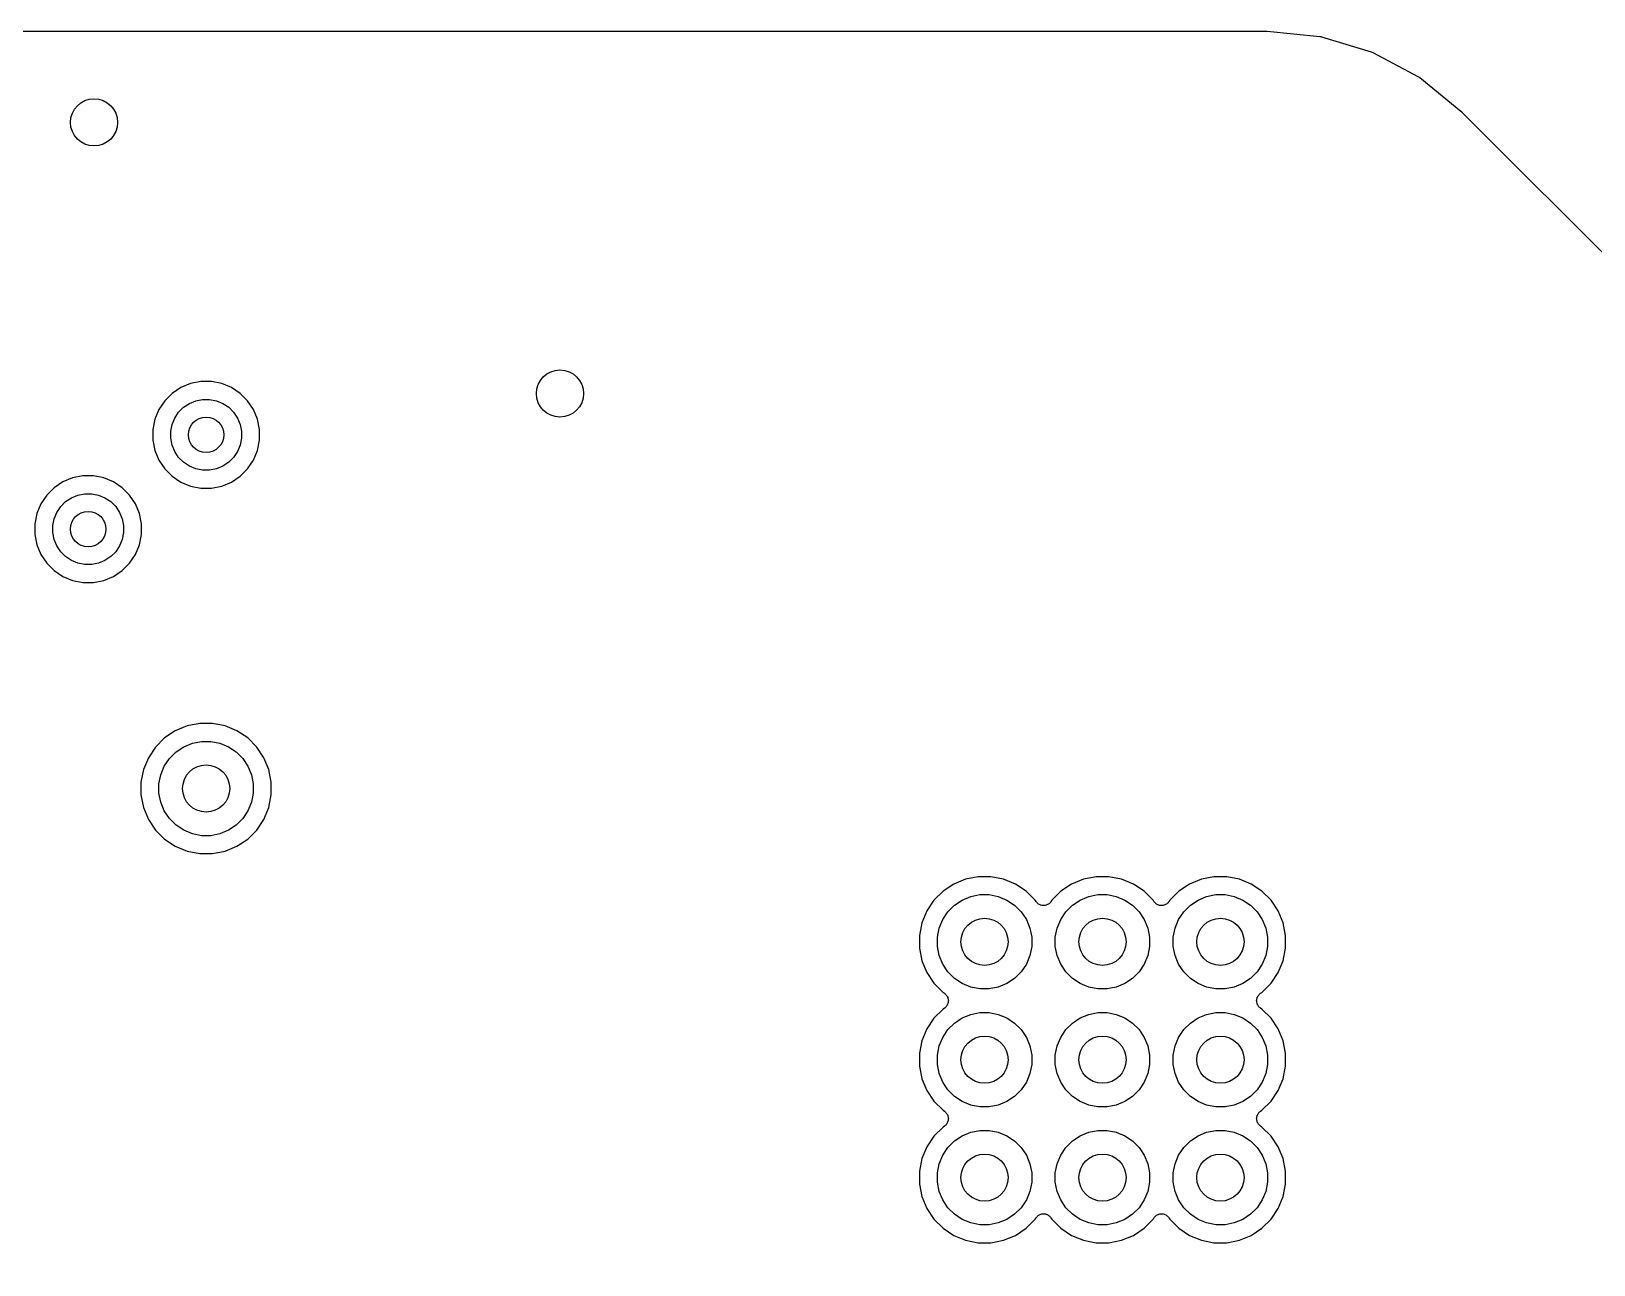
# Model space of a CAD drawing. Extents: x 0.48 to 2.43, y -7.79 to -4.85.
# Drawn here: x 1.398 to 1.92, y -5.261 to -4.849 of the extents above; entities that cross this region are included whole.
import ezdxf

# ---------------------------------------------------------------- set-up
doc = ezdxf.new("R2010")
doc.units = 0
doc.header["$MEASUREMENT"] = 0
doc.layers.add('BLACK', color=7, linetype='CONTINUOUS')

msp = doc.modelspace()

# ---------------------------------------------------------------- linework, layer by layer
at = {"layer": 'BLACK', "linetype": 'CONTINUOUS'}
for p, q in [((1.10253, -4.8495), (1.81054, -4.8495)), ((1.81054, -4.8495), (1.81058, -4.8495)), ((1.81058, -4.8495), (1.8107, -4.84952)), ((1.8107, -4.84952), (1.81083, -4.84952)), ((1.81083, -4.84952), (1.82849, -4.85125)), ((1.82849, -4.85125), (1.82849, -4.85125)), ((1.82849, -4.85125), (1.82849, -4.85125)), ((1.82849, -4.85125), (1.82853, -4.85125)), ((1.82853, -4.85125), (1.82879, -4.85131)), ((1.82879, -4.85131), (1.82906, -4.85136)), ((1.82906, -4.85136), (1.84557, -4.85635)), ((1.84557, -4.85635), (1.84561, -4.85636)), ((1.84561, -4.85636), (1.84586, -4.85647)), ((1.84586, -4.85647), (1.84612, -4.85657)), ((1.84612, -4.85657), (1.86135, -4.86467)), ((1.86135, -4.86467), (1.86135, -4.86467)), ((1.86135, -4.86467), (1.86135, -4.86467)), ((1.86135, -4.86467), (1.86139, -4.86469)), ((1.86139, -4.86469), (1.86161, -4.86485)), ((1.86161, -4.86485), (1.86184, -4.865)), ((1.86184, -4.865), (1.87558, -4.8762)), ((1.87558, -4.8762), (1.87561, -4.87623)), ((1.87561, -4.87623), (1.8757, -4.87632)), ((1.8757, -4.87632), (1.8758, -4.87641)), ((1.8758, -4.87641), (2.40683, -5.40744)), ((1.44534, -4.97042), (1.44286, -4.9729)), ((1.44826, -4.96847), (1.44534, -4.97042)), ((1.4515, -4.96713), (1.44826, -4.96847)), ((1.45494, -4.96644), (1.4515, -4.96713)), ((1.45845, -4.96644), (1.45494, -4.96644)), ((1.46189, -4.96713), (1.45845, -4.96644)), ((1.46513, -4.96847), (1.46189, -4.96713)), ((1.46805, -4.97042), (1.46513, -4.96847)), ((1.47053, -4.9729), (1.46805, -4.97042)), ((1.44091, -4.97582), (1.43957, -4.97906)), ((1.44286, -4.9729), (1.44091, -4.97582)), ((1.44752, -4.97672), (1.44916, -4.97508)), ((1.44916, -4.97508), (1.4511, -4.97379)), ((1.4511, -4.97379), (1.45325, -4.97289)), ((1.45325, -4.97289), (1.45553, -4.97244)), ((1.45553, -4.97244), (1.45786, -4.97244)), ((1.45786, -4.97244), (1.46014, -4.97289)), ((1.46014, -4.97289), (1.46229, -4.97379)), ((1.46229, -4.97379), (1.46422, -4.97508)), ((1.46422, -4.97508), (1.46587, -4.97672)), ((1.47248, -4.97582), (1.47053, -4.9729)), ((1.47382, -4.97906), (1.47248, -4.97582)), ((1.43957, -4.97906), (1.43888, -4.9825)), ((1.44488, -4.98309), (1.44534, -4.98081)), ((1.44534, -4.98081), (1.44623, -4.97866)), ((1.44623, -4.97866), (1.44752, -4.97672)), ((1.46587, -4.97672), (1.46716, -4.97866)), ((1.46716, -4.97866), (1.46805, -4.98081)), ((1.46805, -4.98081), (1.4685, -4.98309)), ((1.4745, -4.9825), (1.47382, -4.97906)), ((1.43888, -4.9825), (1.43888, -4.98601)), ((1.43888, -4.98601), (1.43957, -4.98945)), ((1.44488, -4.98542), (1.44488, -4.98309)), ((1.44534, -4.9877), (1.44488, -4.98542)), ((1.4685, -4.98542), (1.46805, -4.9877)), ((1.4685, -4.98309), (1.4685, -4.98542)), ((1.47382, -4.98945), (1.4745, -4.98601)), ((1.4745, -4.98601), (1.4745, -4.9825)), ((1.43957, -4.98945), (1.44091, -4.99269)), ((1.44623, -4.98985), (1.44534, -4.9877)), ((1.44752, -4.99178), (1.44623, -4.98985)), ((1.46716, -4.98985), (1.46587, -4.99178)), ((1.46805, -4.9877), (1.46716, -4.98985)), ((1.47248, -4.99269), (1.47382, -4.98945)), ((1.44091, -4.99269), (1.44286, -4.99561)), ((1.44286, -4.99561), (1.44534, -4.99809)), ((1.44916, -4.99343), (1.44752, -4.99178)), ((1.4511, -4.99472), (1.44916, -4.99343)), ((1.45325, -4.99561), (1.4511, -4.99472)), ((1.45553, -4.99606), (1.45325, -4.99561)), ((1.45786, -4.99606), (1.45553, -4.99606)), ((1.46014, -4.99561), (1.45786, -4.99606)), ((1.46229, -4.99472), (1.46014, -4.99561)), ((1.46422, -4.99343), (1.46229, -4.99472)), ((1.46587, -4.99178), (1.46422, -4.99343)), ((1.46805, -4.99809), (1.47053, -4.99561)), ((1.47053, -4.99561), (1.47248, -4.99269)), ((1.40597, -5.00191), (1.40349, -5.00439)), ((1.40889, -4.99996), (1.40597, -5.00191)), ((1.41213, -4.99862), (1.40889, -4.99996)), ((1.41557, -4.99794), (1.41213, -4.99862)), ((1.41908, -4.99794), (1.41557, -4.99794)), ((1.42252, -4.99862), (1.41908, -4.99794)), ((1.42576, -4.99996), (1.42252, -4.99862)), ((1.42868, -5.00191), (1.42576, -4.99996)), ((1.43116, -5.00439), (1.42868, -5.00191)), ((1.44534, -4.99809), (1.44826, -5.00004)), ((1.44826, -5.00004), (1.4515, -5.00138)), ((1.4515, -5.00138), (1.45494, -5.00206)), ((1.45845, -5.00206), (1.46189, -5.00138)), ((1.46189, -5.00138), (1.46513, -5.00004)), ((1.46513, -5.00004), (1.46805, -4.99809)), ((1.40349, -5.00439), (1.40154, -5.00731)), ((1.40815, -5.00822), (1.40979, -5.00657)), ((1.40979, -5.00657), (1.41173, -5.00528)), ((1.41173, -5.00528), (1.41388, -5.00439)), ((1.41388, -5.00439), (1.41616, -5.00394)), ((1.41616, -5.00394), (1.41849, -5.00394)), ((1.41849, -5.00394), (1.42077, -5.00439)), ((1.42077, -5.00439), (1.42292, -5.00528)), ((1.42292, -5.00528), (1.42485, -5.00657)), ((1.42485, -5.00657), (1.4265, -5.00822)), ((1.43311, -5.00731), (1.43116, -5.00439)), ((1.45494, -5.00206), (1.45845, -5.00206)), ((1.4002, -5.01055), (1.39951, -5.01399)), ((1.40154, -5.00731), (1.4002, -5.01055)), ((1.40551, -5.01458), (1.40597, -5.0123)), ((1.40597, -5.0123), (1.40686, -5.01015)), ((1.40686, -5.01015), (1.40815, -5.00822)), ((1.4265, -5.00822), (1.42779, -5.01015)), ((1.42779, -5.01015), (1.42868, -5.0123)), ((1.42868, -5.0123), (1.42913, -5.01458)), ((1.43445, -5.01055), (1.43311, -5.00731)), ((1.43513, -5.01399), (1.43445, -5.01055)), ((1.39951, -5.01399), (1.39951, -5.0175)), ((1.39951, -5.0175), (1.4002, -5.02094)), ((1.40551, -5.01691), (1.40551, -5.01458)), ((1.40597, -5.01919), (1.40551, -5.01691)), ((1.42913, -5.01691), (1.42868, -5.01919)), ((1.42913, -5.01458), (1.42913, -5.01691)), ((1.43445, -5.02094), (1.43513, -5.0175)), ((1.43513, -5.0175), (1.43513, -5.01399)), ((1.4002, -5.02094), (1.40154, -5.02418)), ((1.40686, -5.02134), (1.40597, -5.01919)), ((1.40815, -5.02328), (1.40686, -5.02134)), ((1.42779, -5.02134), (1.4265, -5.02328)), ((1.42868, -5.01919), (1.42779, -5.02134)), ((1.43311, -5.02418), (1.43445, -5.02094)), ((1.40154, -5.02418), (1.40349, -5.0271)), ((1.40349, -5.0271), (1.40597, -5.02958)), ((1.40979, -5.02492), (1.40815, -5.02328)), ((1.41173, -5.02621), (1.40979, -5.02492)), ((1.41388, -5.02711), (1.41173, -5.02621)), ((1.41616, -5.02756), (1.41388, -5.02711)), ((1.41849, -5.02756), (1.41616, -5.02756)), ((1.42077, -5.02711), (1.41849, -5.02756)), ((1.42292, -5.02621), (1.42077, -5.02711)), ((1.42485, -5.02492), (1.42292, -5.02621)), ((1.4265, -5.02328), (1.42485, -5.02492)), ((1.42868, -5.02958), (1.43116, -5.0271)), ((1.43116, -5.0271), (1.43311, -5.02418)), ((1.40597, -5.02958), (1.40889, -5.03153)), ((1.40889, -5.03153), (1.41213, -5.03287)), ((1.41213, -5.03287), (1.41557, -5.03356)), ((1.41908, -5.03356), (1.42252, -5.03287)), ((1.42252, -5.03287), (1.42576, -5.03153)), ((1.42576, -5.03153), (1.42868, -5.02958)), ((1.41557, -5.03356), (1.41908, -5.03356)), ((1.44639, -5.08309), (1.44283, -5.08547)), ((1.45035, -5.08145), (1.44639, -5.08309)), ((1.45455, -5.08061), (1.45035, -5.08145)), ((1.45883, -5.08061), (1.45455, -5.08061)), ((1.46304, -5.08145), (1.45883, -5.08061)), ((1.46699, -5.08309), (1.46304, -5.08145)), ((1.47056, -5.08547), (1.46699, -5.08309)), ((1.4398, -5.0885), (1.43742, -5.09206)), ((1.44283, -5.08547), (1.4398, -5.0885)), ((1.44446, -5.09232), (1.44665, -5.09013)), ((1.44665, -5.09013), (1.44923, -5.08841)), ((1.44923, -5.08841), (1.4521, -5.08722)), ((1.4521, -5.08722), (1.45514, -5.08661)), ((1.45514, -5.08661), (1.45824, -5.08661)), ((1.45824, -5.08661), (1.46129, -5.08722)), ((1.46129, -5.08722), (1.46415, -5.08841)), ((1.46415, -5.08841), (1.46673, -5.09013)), ((1.46673, -5.09013), (1.46893, -5.09232)), ((1.47359, -5.0885), (1.47056, -5.08547)), ((1.47597, -5.09206), (1.47359, -5.0885)), ((1.43742, -5.09206), (1.43578, -5.09602)), ((1.44155, -5.09777), (1.44274, -5.0949)), ((1.44274, -5.0949), (1.44446, -5.09232)), ((1.46893, -5.09232), (1.47065, -5.0949)), ((1.47065, -5.0949), (1.47184, -5.09777)), ((1.47761, -5.09602), (1.47597, -5.09206)), ((1.43578, -5.09602), (1.43494, -5.10022)), ((1.43494, -5.10022), (1.43494, -5.1045)), ((1.44094, -5.10081), (1.44155, -5.09777)), ((1.44094, -5.10391), (1.44094, -5.10081)), ((1.47184, -5.09777), (1.47244, -5.10081)), ((1.47244, -5.10081), (1.47244, -5.10391)), ((1.47844, -5.10022), (1.47761, -5.09602)), ((1.47844, -5.1045), (1.47844, -5.10022)), ((1.43494, -5.1045), (1.43578, -5.10871)), ((1.44155, -5.10696), (1.44094, -5.10391)), ((1.47244, -5.10391), (1.47184, -5.10696)), ((1.47761, -5.10871), (1.47844, -5.1045)), ((1.43578, -5.10871), (1.43742, -5.11266)), ((1.44274, -5.10982), (1.44155, -5.10696)), ((1.44446, -5.1124), (1.44274, -5.10982)), ((1.47065, -5.10982), (1.46893, -5.1124)), ((1.47184, -5.10696), (1.47065, -5.10982)), ((1.47597, -5.11266), (1.47761, -5.10871)), ((1.43742, -5.11266), (1.4398, -5.11623)), ((1.4398, -5.11623), (1.44283, -5.11925)), ((1.44665, -5.11459), (1.44446, -5.1124)), ((1.44923, -5.11632), (1.44665, -5.11459)), ((1.4521, -5.11751), (1.44923, -5.11632)), ((1.46415, -5.11632), (1.46129, -5.11751)), ((1.46673, -5.11459), (1.46415, -5.11632)), ((1.46893, -5.1124), (1.46673, -5.11459)), ((1.47056, -5.11926), (1.47359, -5.11623)), ((1.47359, -5.11623), (1.47597, -5.11266)), ((1.44283, -5.11925), (1.44639, -5.12164)), ((1.44639, -5.12164), (1.45035, -5.12327)), ((1.45514, -5.11811), (1.4521, -5.11751)), ((1.45824, -5.11811), (1.45514, -5.11811)), ((1.46129, -5.11751), (1.45824, -5.11811)), ((1.46304, -5.12327), (1.46699, -5.12164)), ((1.46699, -5.12164), (1.47056, -5.11926)), ((1.45035, -5.12327), (1.45455, -5.12411)), ((1.45455, -5.12411), (1.45883, -5.12411)), ((1.45883, -5.12411), (1.46304, -5.12327)), ((1.71439, -5.1318), (1.71019, -5.13263)), ((1.71868, -5.1318), (1.71439, -5.1318)), ((1.72288, -5.13263), (1.71868, -5.1318)), ((1.75376, -5.1318), (1.74956, -5.13263)), ((1.75805, -5.1318), (1.75376, -5.1318)), ((1.76225, -5.13263), (1.75805, -5.1318)), ((1.79313, -5.1318), (1.78893, -5.13263)), ((1.79742, -5.1318), (1.79313, -5.1318)), ((1.80162, -5.13263), (1.79742, -5.1318)), ((1.70267, -5.13665), (1.69964, -5.13968)), ((1.70623, -5.13427), (1.70267, -5.13665)), ((1.71019, -5.13263), (1.70623, -5.13427)), ((1.72684, -5.13427), (1.72288, -5.13263)), ((1.7304, -5.13665), (1.72684, -5.13427)), ((1.73343, -5.13968), (1.7304, -5.13665)), ((1.74204, -5.13665), (1.73901, -5.13968)), ((1.7456, -5.13427), (1.74204, -5.13665)), ((1.74956, -5.13263), (1.7456, -5.13427)), ((1.76621, -5.13427), (1.76225, -5.13263)), ((1.76977, -5.13665), (1.76621, -5.13427)), ((1.7728, -5.13968), (1.76977, -5.13665)), ((1.78141, -5.13665), (1.77838, -5.13968)), ((1.78497, -5.13427), (1.78141, -5.13665)), ((1.78893, -5.13263), (1.78497, -5.13427)), ((1.80558, -5.13427), (1.80162, -5.13263)), ((1.80914, -5.13665), (1.80558, -5.13427)), ((1.81217, -5.13968), (1.80914, -5.13665)), ((1.69964, -5.13968), (1.69726, -5.14324)), ((1.7043, -5.1435), (1.7065, -5.14131)), ((1.7065, -5.14131), (1.70908, -5.13959)), ((1.70908, -5.13959), (1.71194, -5.1384)), ((1.71194, -5.1384), (1.71498, -5.1378)), ((1.71498, -5.1378), (1.71809, -5.1378)), ((1.71809, -5.1378), (1.72113, -5.1384)), ((1.72113, -5.1384), (1.72399, -5.13959)), ((1.72399, -5.13959), (1.72657, -5.14131)), ((1.72657, -5.14131), (1.72877, -5.1435)), ((1.73373, -5.14013), (1.73343, -5.13968)), ((1.73391, -5.14034), (1.73373, -5.14013)), ((1.73409, -5.14057), (1.73391, -5.14034)), ((1.7341, -5.14058), (1.73409, -5.14057)), ((1.73409, -5.14057), (1.73409, -5.14057)), ((1.73432, -5.14076), (1.7341, -5.14058)), ((1.73454, -5.14094), (1.73432, -5.14076)), ((1.73454, -5.14095), (1.73454, -5.14094)), ((1.73455, -5.14095), (1.73454, -5.14095)), ((1.7348, -5.14108), (1.73455, -5.14095)), ((1.73505, -5.14122), (1.7348, -5.14108)), ((1.73506, -5.14122), (1.73505, -5.14122)), ((1.73507, -5.14123), (1.73506, -5.14122)), ((1.73534, -5.14131), (1.73507, -5.14123)), ((1.73561, -5.1414), (1.73534, -5.14131)), ((1.73562, -5.1414), (1.73561, -5.1414)), ((1.73591, -5.14143), (1.73562, -5.1414)), ((1.73562, -5.1414), (1.73562, -5.1414)), ((1.73619, -5.14146), (1.73591, -5.14143)), ((1.7362, -5.14146), (1.73619, -5.14146)), ((1.73621, -5.14146), (1.7362, -5.14146)), ((1.73649, -5.14143), (1.73621, -5.14146)), ((1.73677, -5.14141), (1.73649, -5.14143)), ((1.73678, -5.1414), (1.73677, -5.14141)), ((1.73679, -5.1414), (1.73678, -5.1414)), ((1.73706, -5.14132), (1.73679, -5.1414)), ((1.73734, -5.14124), (1.73706, -5.14132)), ((1.73735, -5.14124), (1.73734, -5.14124)), ((1.73734, -5.14124), (1.73734, -5.14124)), ((1.7376, -5.14111), (1.73735, -5.14124)), ((1.73786, -5.14097), (1.7376, -5.14111)), ((1.73787, -5.14096), (1.73786, -5.14097)), ((1.73786, -5.14097), (1.73786, -5.14097)), ((1.73809, -5.14079), (1.73787, -5.14096)), ((1.73831, -5.14061), (1.73809, -5.14079)), ((1.73832, -5.1406), (1.73831, -5.14061)), ((1.73833, -5.1406), (1.73832, -5.1406)), ((1.7385, -5.14039), (1.73833, -5.1406)), ((1.73869, -5.14016), (1.7385, -5.14039)), ((1.7387, -5.14015), (1.73869, -5.14016)), ((1.73871, -5.14013), (1.7387, -5.14015)), ((1.7387, -5.14015), (1.7387, -5.14015)), ((1.7387, -5.14015), (1.7387, -5.14015)), ((1.73901, -5.13968), (1.73871, -5.14013)), ((1.74367, -5.1435), (1.74587, -5.14131)), ((1.74587, -5.14131), (1.74845, -5.13959)), ((1.74845, -5.13959), (1.75131, -5.1384)), ((1.75131, -5.1384), (1.75435, -5.1378)), ((1.75435, -5.1378), (1.75746, -5.1378)), ((1.75746, -5.1378), (1.7605, -5.1384)), ((1.7605, -5.1384), (1.76336, -5.13959)), ((1.76336, -5.13959), (1.76594, -5.14131)), ((1.76594, -5.14131), (1.76814, -5.1435)), ((1.7731, -5.14013), (1.7728, -5.13968)), ((1.77328, -5.14034), (1.7731, -5.14013)), ((1.77346, -5.14057), (1.77328, -5.14034)), ((1.77347, -5.14058), (1.77346, -5.14057)), ((1.77346, -5.14057), (1.77346, -5.14057)), ((1.77369, -5.14076), (1.77347, -5.14058)), ((1.77391, -5.14094), (1.77369, -5.14076)), ((1.77391, -5.14095), (1.77391, -5.14094)), ((1.77392, -5.14095), (1.77391, -5.14095)), ((1.77417, -5.14108), (1.77392, -5.14095)), ((1.77442, -5.14122), (1.77417, -5.14108)), ((1.77443, -5.14122), (1.77442, -5.14122)), ((1.77444, -5.14123), (1.77443, -5.14122)), ((1.77471, -5.14131), (1.77444, -5.14123)), ((1.77498, -5.1414), (1.77471, -5.14131)), ((1.77499, -5.1414), (1.77498, -5.1414)), ((1.775, -5.1414), (1.77499, -5.1414)), ((1.77528, -5.14143), (1.775, -5.1414)), ((1.77556, -5.14146), (1.77528, -5.14143)), ((1.77557, -5.14146), (1.77556, -5.14146)), ((1.77558, -5.14146), (1.77557, -5.14146)), ((1.77586, -5.14143), (1.77558, -5.14146)), ((1.77614, -5.14141), (1.77586, -5.14143)), ((1.77615, -5.1414), (1.77614, -5.14141)), ((1.77616, -5.1414), (1.77615, -5.1414)), ((1.77643, -5.14132), (1.77616, -5.1414)), ((1.77671, -5.14124), (1.77643, -5.14132)), ((1.77672, -5.14124), (1.77671, -5.14124)), ((1.77671, -5.14124), (1.77671, -5.14124)), ((1.77697, -5.14111), (1.77672, -5.14124)), ((1.77723, -5.14097), (1.77697, -5.14111)), ((1.77724, -5.14096), (1.77723, -5.14097)), ((1.77723, -5.14097), (1.77723, -5.14097)), ((1.77746, -5.14079), (1.77724, -5.14096)), ((1.77768, -5.14061), (1.77746, -5.14079)), ((1.77769, -5.1406), (1.77768, -5.14061)), ((1.7777, -5.1406), (1.77769, -5.1406)), ((1.77787, -5.14039), (1.7777, -5.1406)), ((1.77806, -5.14016), (1.77787, -5.14039)), ((1.77807, -5.14015), (1.77806, -5.14016)), ((1.77808, -5.14013), (1.77807, -5.14015)), ((1.77807, -5.14015), (1.77807, -5.14015)), ((1.77807, -5.14015), (1.77807, -5.14015)), ((1.77838, -5.13968), (1.77808, -5.14013)), ((1.78304, -5.1435), (1.78524, -5.14131)), ((1.78524, -5.14131), (1.78782, -5.13959)), ((1.78782, -5.13959), (1.79068, -5.1384)), ((1.79068, -5.1384), (1.79372, -5.1378)), ((1.79372, -5.1378), (1.79683, -5.1378)), ((1.79683, -5.1378), (1.79987, -5.1384)), ((1.79987, -5.1384), (1.80274, -5.13959)), ((1.80274, -5.13959), (1.80531, -5.14131)), ((1.80531, -5.14131), (1.80751, -5.1435)), ((1.81455, -5.14324), (1.81217, -5.13968)), ((1.69562, -5.1472), (1.69479, -5.1514)), ((1.69726, -5.14324), (1.69562, -5.1472)), ((1.70139, -5.14895), (1.70258, -5.14608)), ((1.70258, -5.14608), (1.7043, -5.1435)), ((1.72877, -5.1435), (1.73049, -5.14608)), ((1.73049, -5.14608), (1.73168, -5.14895)), ((1.74076, -5.14895), (1.74195, -5.14608)), ((1.74195, -5.14608), (1.74367, -5.1435)), ((1.76814, -5.1435), (1.76986, -5.14608)), ((1.76986, -5.14608), (1.77105, -5.14895)), ((1.78013, -5.14895), (1.78132, -5.14608)), ((1.78132, -5.14608), (1.78304, -5.1435)), ((1.80751, -5.1435), (1.80923, -5.14608)), ((1.80923, -5.14608), (1.81042, -5.14895)), ((1.81619, -5.1472), (1.81455, -5.14324)), ((1.81702, -5.1514), (1.81619, -5.1472)), ((1.69479, -5.1514), (1.69479, -5.15569)), ((1.70079, -5.15199), (1.70139, -5.14895)), ((1.70079, -5.15509), (1.70079, -5.15199)), ((1.73168, -5.14895), (1.73228, -5.15199)), ((1.73228, -5.15199), (1.73228, -5.15509)), ((1.74016, -5.15199), (1.74076, -5.14895)), ((1.74016, -5.15509), (1.74016, -5.15199)), ((1.77105, -5.14895), (1.77165, -5.15199)), ((1.77165, -5.15199), (1.77165, -5.15509)), ((1.77953, -5.15199), (1.78013, -5.14895)), ((1.77953, -5.15509), (1.77953, -5.15199)), ((1.81042, -5.14895), (1.81102, -5.15199)), ((1.81102, -5.15199), (1.81102, -5.15509)), ((1.81702, -5.15569), (1.81702, -5.1514)), ((1.69479, -5.15569), (1.69562, -5.15989)), ((1.70139, -5.15814), (1.70079, -5.15509)), ((1.70258, -5.161), (1.70139, -5.15814)), ((1.73168, -5.15814), (1.73049, -5.161)), ((1.73228, -5.15509), (1.73168, -5.15814)), ((1.74076, -5.15814), (1.74016, -5.15509)), ((1.74195, -5.161), (1.74076, -5.15814)), ((1.77105, -5.15814), (1.76986, -5.161)), ((1.77165, -5.15509), (1.77105, -5.15814)), ((1.78013, -5.15814), (1.77953, -5.15509)), ((1.78132, -5.161), (1.78013, -5.15814)), ((1.81042, -5.15814), (1.80923, -5.161)), ((1.81102, -5.15509), (1.81042, -5.15814)), ((1.81619, -5.15989), (1.81702, -5.15569)), ((1.69562, -5.15989), (1.69726, -5.16384)), ((1.7043, -5.16358), (1.70258, -5.161)), ((1.7065, -5.16578), (1.7043, -5.16358)), ((1.72877, -5.16358), (1.72657, -5.16578)), ((1.73049, -5.161), (1.72877, -5.16358)), ((1.74367, -5.16358), (1.74195, -5.161)), ((1.74587, -5.16578), (1.74367, -5.16358)), ((1.76814, -5.16358), (1.76594, -5.16578)), ((1.76986, -5.161), (1.76814, -5.16358)), ((1.78304, -5.16358), (1.78132, -5.161)), ((1.78524, -5.16578), (1.78304, -5.16358)), ((1.80751, -5.16358), (1.80531, -5.16578)), ((1.80923, -5.161), (1.80751, -5.16358)), ((1.81455, -5.16384), (1.81619, -5.15989)), ((1.69726, -5.16384), (1.69964, -5.16741)), ((1.69964, -5.16741), (1.70267, -5.17044)), ((1.70908, -5.1675), (1.7065, -5.16578)), ((1.71194, -5.16869), (1.70908, -5.1675)), ((1.71498, -5.16929), (1.71194, -5.16869)), ((1.72113, -5.16869), (1.71809, -5.16929)), ((1.72399, -5.1675), (1.72113, -5.16869)), ((1.72657, -5.16578), (1.72399, -5.1675)), ((1.74845, -5.1675), (1.74587, -5.16578)), ((1.75131, -5.16869), (1.74845, -5.1675)), ((1.75435, -5.16929), (1.75131, -5.16869)), ((1.7605, -5.16869), (1.75746, -5.16929)), ((1.76336, -5.1675), (1.7605, -5.16869)), ((1.76594, -5.16578), (1.76336, -5.1675)), ((1.78782, -5.1675), (1.78524, -5.16578)), ((1.79068, -5.16869), (1.78782, -5.1675)), ((1.79372, -5.16929), (1.79068, -5.16869)), ((1.79987, -5.16869), (1.79683, -5.16929)), ((1.80274, -5.1675), (1.79987, -5.16869)), ((1.80531, -5.16578), (1.80274, -5.1675)), ((1.80914, -5.17044), (1.81217, -5.16741)), ((1.81217, -5.16741), (1.81455, -5.16384)), ((1.70267, -5.17044), (1.70312, -5.17073)), ((1.70312, -5.17073), (1.70314, -5.17075)), ((1.70314, -5.17075), (1.70314, -5.17075)), ((1.70314, -5.17075), (1.70314, -5.17075)), ((1.70314, -5.17075), (1.70315, -5.17076)), ((1.70315, -5.17076), (1.70338, -5.17095)), ((1.70338, -5.17095), (1.70359, -5.17112)), ((1.70359, -5.17112), (1.70359, -5.17113)), ((1.70359, -5.17113), (1.7036, -5.17113)), ((1.7036, -5.17113), (1.70378, -5.17136)), ((1.70378, -5.17136), (1.70396, -5.17158)), ((1.70396, -5.17158), (1.70396, -5.17159)), ((1.70396, -5.17159), (1.70397, -5.17159)), ((1.70397, -5.17159), (1.7041, -5.17184)), ((1.7041, -5.17184), (1.70423, -5.1721)), ((1.70423, -5.1721), (1.70423, -5.1721)), ((1.70423, -5.1721), (1.70424, -5.17211)), ((1.70424, -5.17211), (1.70431, -5.17238)), ((1.70431, -5.17238), (1.7044, -5.17266)), ((1.70439, -5.17384), (1.70431, -5.1741)), ((1.70442, -5.17354), (1.70439, -5.17382)), ((1.70439, -5.17382), (1.70439, -5.17383)), ((1.70439, -5.17383), (1.70439, -5.17384)), ((1.7044, -5.17266), (1.7044, -5.17267)), ((1.7044, -5.17267), (1.7044, -5.17267)), ((1.7044, -5.17267), (1.70442, -5.17296)), ((1.70442, -5.17296), (1.70445, -5.17324)), ((1.70445, -5.17326), (1.70442, -5.17354)), ((1.70445, -5.17324), (1.70445, -5.17325)), ((1.70445, -5.17325), (1.70445, -5.17326)), ((1.71809, -5.16929), (1.71498, -5.16929)), ((1.75746, -5.16929), (1.75435, -5.16929)), ((1.79683, -5.16929), (1.79372, -5.16929)), ((1.80736, -5.1732), (1.80739, -5.17292)), ((1.80736, -5.17321), (1.80736, -5.1732)), ((1.80736, -5.17322), (1.80736, -5.17321)), ((1.80739, -5.1735), (1.80736, -5.17322)), ((1.80739, -5.17292), (1.80742, -5.17263)), ((1.80741, -5.17378), (1.80739, -5.1735)), ((1.80741, -5.17379), (1.80741, -5.17378)), ((1.80741, -5.1738), (1.80741, -5.17379)), ((1.8075, -5.17408), (1.80741, -5.1738)), ((1.80742, -5.17262), (1.80751, -5.17234)), ((1.80742, -5.17263), (1.80742, -5.17262)), ((1.80742, -5.17263), (1.80742, -5.17263)), ((1.80751, -5.17234), (1.80759, -5.17207)), ((1.80759, -5.17207), (1.8076, -5.17207)), ((1.8076, -5.17206), (1.80773, -5.17181)), ((1.8076, -5.17207), (1.8076, -5.17206)), ((1.80773, -5.17181), (1.80787, -5.17156)), ((1.80787, -5.17155), (1.80788, -5.17154)), ((1.80787, -5.17156), (1.80787, -5.17155)), ((1.80788, -5.17154), (1.80806, -5.17132)), ((1.80806, -5.17132), (1.80824, -5.17111)), ((1.80824, -5.17111), (1.80825, -5.1711)), ((1.80825, -5.17109), (1.80847, -5.17091)), ((1.80825, -5.1711), (1.80825, -5.17109)), ((1.80847, -5.17091), (1.80869, -5.17073)), ((1.80869, -5.17073), (1.80914, -5.17044)), ((1.69964, -5.17905), (1.69726, -5.18261)), ((1.70267, -5.17602), (1.69964, -5.17905)), ((1.70312, -5.17572), (1.70267, -5.17602)), ((1.70334, -5.17554), (1.70312, -5.17572)), ((1.70356, -5.17536), (1.70334, -5.17554)), ((1.70357, -5.17535), (1.70356, -5.17536)), ((1.70356, -5.17536), (1.70356, -5.17536)), ((1.70375, -5.17513), (1.70357, -5.17535)), ((1.70393, -5.17491), (1.70375, -5.17513)), ((1.70394, -5.17491), (1.70393, -5.17491)), ((1.70408, -5.17464), (1.70394, -5.1749)), ((1.70394, -5.1749), (1.70394, -5.17491)), ((1.70421, -5.1744), (1.70408, -5.17464)), ((1.70422, -5.17439), (1.70421, -5.1744)), ((1.70431, -5.1741), (1.70422, -5.17438)), ((1.70422, -5.17438), (1.70422, -5.17439)), ((1.7065, -5.18068), (1.70908, -5.17896)), ((1.70908, -5.17896), (1.71194, -5.17777)), ((1.71194, -5.17777), (1.71498, -5.17717)), ((1.71498, -5.17717), (1.71809, -5.17717)), ((1.71809, -5.17717), (1.72113, -5.17777)), ((1.72113, -5.17777), (1.72399, -5.17896)), ((1.72399, -5.17896), (1.72657, -5.18068)), ((1.74587, -5.18068), (1.74845, -5.17896)), ((1.74845, -5.17896), (1.75131, -5.17777)), ((1.75131, -5.17777), (1.75435, -5.17717)), ((1.75435, -5.17717), (1.75746, -5.17717)), ((1.75746, -5.17717), (1.7605, -5.17777)), ((1.7605, -5.17777), (1.76336, -5.17896)), ((1.76336, -5.17896), (1.76594, -5.18068)), ((1.78524, -5.18068), (1.78782, -5.17896)), ((1.78782, -5.17896), (1.79068, -5.17777)), ((1.79068, -5.17777), (1.79372, -5.17717)), ((1.79372, -5.17717), (1.79683, -5.17717)), ((1.79683, -5.17717), (1.79987, -5.17777)), ((1.79987, -5.17777), (1.80274, -5.17896)), ((1.80274, -5.17896), (1.80531, -5.18068)), ((1.80758, -5.17434), (1.8075, -5.17408)), ((1.80758, -5.17435), (1.80758, -5.17434)), ((1.80758, -5.17436), (1.80758, -5.17435)), ((1.80772, -5.17462), (1.80758, -5.17436)), ((1.80785, -5.17486), (1.80772, -5.17462)), ((1.80785, -5.17487), (1.80785, -5.17486)), ((1.80785, -5.17488), (1.80785, -5.17487)), ((1.80803, -5.1751), (1.80785, -5.17488)), ((1.80821, -5.17532), (1.80803, -5.1751)), ((1.80822, -5.17533), (1.80821, -5.17532)), ((1.80844, -5.17551), (1.80822, -5.17533)), ((1.80822, -5.17533), (1.80822, -5.17533)), ((1.80866, -5.1757), (1.80844, -5.17551)), ((1.80867, -5.17571), (1.80866, -5.1757)), ((1.80869, -5.17572), (1.80867, -5.17571)), ((1.80867, -5.17571), (1.80867, -5.17571)), ((1.80867, -5.17571), (1.80867, -5.17571)), ((1.80914, -5.17602), (1.80869, -5.17572)), ((1.81217, -5.17905), (1.80914, -5.17602)), ((1.81455, -5.18261), (1.81217, -5.17905)), ((1.69726, -5.18261), (1.69562, -5.18657)), ((1.70258, -5.18545), (1.7043, -5.18287)), ((1.7043, -5.18287), (1.7065, -5.18068)), ((1.72657, -5.18068), (1.72877, -5.18287)), ((1.72877, -5.18287), (1.73049, -5.18545)), ((1.74195, -5.18545), (1.74367, -5.18287)), ((1.74367, -5.18287), (1.74587, -5.18068)), ((1.76594, -5.18068), (1.76814, -5.18287)), ((1.76814, -5.18287), (1.76986, -5.18545)), ((1.78132, -5.18545), (1.78304, -5.18287)), ((1.78304, -5.18287), (1.78524, -5.18068)), ((1.80531, -5.18068), (1.80751, -5.18287)), ((1.80751, -5.18287), (1.80923, -5.18545)), ((1.81619, -5.18657), (1.81455, -5.18261)), ((1.69562, -5.18657), (1.69479, -5.19077)), ((1.70079, -5.19136), (1.70139, -5.18832)), ((1.70139, -5.18832), (1.70258, -5.18545)), ((1.73049, -5.18545), (1.73168, -5.18832)), ((1.73168, -5.18832), (1.73228, -5.19136)), ((1.74016, -5.19136), (1.74076, -5.18832)), ((1.74076, -5.18832), (1.74195, -5.18545)), ((1.76986, -5.18545), (1.77105, -5.18832)), ((1.77105, -5.18832), (1.77165, -5.19136)), ((1.77953, -5.19136), (1.78013, -5.18832)), ((1.78013, -5.18832), (1.78132, -5.18545)), ((1.80923, -5.18545), (1.81042, -5.18832)), ((1.81042, -5.18832), (1.81102, -5.19136)), ((1.81702, -5.19077), (1.81619, -5.18657)), ((1.69479, -5.19077), (1.69479, -5.19506)), ((1.70079, -5.19446), (1.70079, -5.19136)), ((1.70139, -5.19751), (1.70079, -5.19446)), ((1.73228, -5.19446), (1.73168, -5.19751)), ((1.73228, -5.19136), (1.73228, -5.19446)), ((1.74016, -5.19446), (1.74016, -5.19136)), ((1.74076, -5.19751), (1.74016, -5.19446)), ((1.77165, -5.19446), (1.77105, -5.19751)), ((1.77165, -5.19136), (1.77165, -5.19446)), ((1.77953, -5.19446), (1.77953, -5.19136)), ((1.78013, -5.19751), (1.77953, -5.19446)), ((1.81102, -5.19446), (1.81042, -5.19751)), ((1.81102, -5.19136), (1.81102, -5.19446)), ((1.81702, -5.19506), (1.81702, -5.19077)), ((1.69479, -5.19506), (1.69562, -5.19926)), ((1.69562, -5.19926), (1.69726, -5.20321)), ((1.70258, -5.20037), (1.70139, -5.19751)), ((1.73168, -5.19751), (1.73049, -5.20037)), ((1.74195, -5.20037), (1.74076, -5.19751)), ((1.77105, -5.19751), (1.76986, -5.20037)), ((1.78132, -5.20037), (1.78013, -5.19751)), ((1.81042, -5.19751), (1.80923, -5.20037)), ((1.81455, -5.20322), (1.81619, -5.19926)), ((1.81619, -5.19926), (1.81702, -5.19506)), ((1.69726, -5.20321), (1.69964, -5.20678)), ((1.7043, -5.20295), (1.70258, -5.20037)), ((1.7065, -5.20515), (1.7043, -5.20295)), ((1.70908, -5.20687), (1.7065, -5.20515)), ((1.72657, -5.20515), (1.72399, -5.20687)), ((1.72877, -5.20295), (1.72657, -5.20515)), ((1.73049, -5.20037), (1.72877, -5.20295)), ((1.74367, -5.20295), (1.74195, -5.20037)), ((1.74587, -5.20515), (1.74367, -5.20295)), ((1.74845, -5.20687), (1.74587, -5.20515)), ((1.76594, -5.20515), (1.76336, -5.20687)), ((1.76814, -5.20295), (1.76594, -5.20515)), ((1.76986, -5.20037), (1.76814, -5.20295)), ((1.78304, -5.20295), (1.78132, -5.20037)), ((1.78524, -5.20515), (1.78304, -5.20295)), ((1.78782, -5.20687), (1.78524, -5.20515)), ((1.80531, -5.20515), (1.80274, -5.20687)), ((1.80751, -5.20295), (1.80531, -5.20515)), ((1.80923, -5.20037), (1.80751, -5.20295)), ((1.81217, -5.20678), (1.81455, -5.20322)), ((1.69964, -5.20678), (1.70267, -5.20981)), ((1.70267, -5.20981), (1.70312, -5.2101)), ((1.70312, -5.2101), (1.70314, -5.21012)), ((1.70314, -5.21012), (1.70314, -5.21012)), ((1.70314, -5.21012), (1.70314, -5.21012)), ((1.70314, -5.21012), (1.70315, -5.21013)), ((1.70315, -5.21013), (1.70338, -5.21032)), ((1.70338, -5.21032), (1.70359, -5.21049)), ((1.70359, -5.21049), (1.70359, -5.2105)), ((1.70359, -5.2105), (1.7036, -5.21051)), ((1.7036, -5.21051), (1.70378, -5.21073)), ((1.71194, -5.20806), (1.70908, -5.20687)), ((1.71498, -5.20866), (1.71194, -5.20806)), ((1.71809, -5.20866), (1.71498, -5.20866)), ((1.72113, -5.20806), (1.71809, -5.20866)), ((1.72399, -5.20687), (1.72113, -5.20806)), ((1.75131, -5.20806), (1.74845, -5.20687)), ((1.75435, -5.20866), (1.75131, -5.20806)), ((1.75746, -5.20866), (1.75435, -5.20866)), ((1.7605, -5.20806), (1.75746, -5.20866)), ((1.76336, -5.20687), (1.7605, -5.20806)), ((1.79068, -5.20806), (1.78782, -5.20687)), ((1.79372, -5.20866), (1.79068, -5.20806)), ((1.79683, -5.20866), (1.79372, -5.20866)), ((1.79987, -5.20806), (1.79683, -5.20866)), ((1.80274, -5.20687), (1.79987, -5.20806)), ((1.80806, -5.21069), (1.80824, -5.21048)), ((1.80824, -5.21048), (1.80825, -5.21047)), ((1.80825, -5.21046), (1.80847, -5.21028)), ((1.80825, -5.21047), (1.80825, -5.21046)), ((1.80847, -5.21028), (1.80869, -5.2101)), ((1.80869, -5.2101), (1.80914, -5.20981)), ((1.80914, -5.20981), (1.81217, -5.20678)), ((1.70267, -5.21539), (1.69964, -5.21842)), ((1.70312, -5.21509), (1.70267, -5.21539)), ((1.70334, -5.21491), (1.70312, -5.21509)), ((1.70356, -5.21473), (1.70334, -5.21491)), ((1.70357, -5.21472), (1.70356, -5.21473)), ((1.70356, -5.21473), (1.70356, -5.21473)), ((1.70375, -5.2145), (1.70357, -5.21472)), ((1.70393, -5.21428), (1.70375, -5.2145)), ((1.70378, -5.21073), (1.70396, -5.21095)), ((1.70394, -5.21428), (1.70393, -5.21428)), ((1.70408, -5.21401), (1.70394, -5.21427)), ((1.70394, -5.21427), (1.70394, -5.21428)), ((1.70396, -5.21095), (1.70396, -5.21096)), ((1.70396, -5.21096), (1.70397, -5.21096)), ((1.70397, -5.21096), (1.7041, -5.21122)), ((1.70421, -5.21377), (1.70408, -5.21401)), ((1.7041, -5.21122), (1.70423, -5.21147)), ((1.70422, -5.21376), (1.70421, -5.21377)), ((1.70431, -5.21347), (1.70422, -5.21375)), ((1.70422, -5.21375), (1.70422, -5.21376)), ((1.70423, -5.21147), (1.70423, -5.21147)), ((1.70423, -5.21147), (1.70424, -5.21148)), ((1.70424, -5.21148), (1.70431, -5.21175)), ((1.70431, -5.21175), (1.7044, -5.21203)), ((1.70439, -5.21321), (1.70431, -5.21347)), ((1.70442, -5.21291), (1.70439, -5.21319)), ((1.70439, -5.21319), (1.70439, -5.2132)), ((1.70439, -5.2132), (1.70439, -5.21321)), ((1.7044, -5.21203), (1.7044, -5.21204)), ((1.7044, -5.21204), (1.7044, -5.21204)), ((1.7044, -5.21204), (1.70442, -5.21233)), ((1.70442, -5.21233), (1.70445, -5.21261)), ((1.70445, -5.21263), (1.70442, -5.21291)), ((1.70445, -5.21261), (1.70445, -5.21262)), ((1.70445, -5.21262), (1.70445, -5.21263)), ((1.80736, -5.21257), (1.80739, -5.21229)), ((1.80736, -5.21258), (1.80736, -5.21257)), ((1.80736, -5.21259), (1.80736, -5.21258)), ((1.80739, -5.21287), (1.80736, -5.21259)), ((1.80739, -5.21229), (1.80742, -5.212)), ((1.80741, -5.21315), (1.80739, -5.21287)), ((1.80741, -5.21316), (1.80741, -5.21315)), ((1.80741, -5.21317), (1.80741, -5.21316)), ((1.8075, -5.21345), (1.80741, -5.21317)), ((1.80742, -5.21199), (1.80751, -5.21171)), ((1.80742, -5.212), (1.80742, -5.21199)), ((1.80742, -5.212), (1.80742, -5.212)), ((1.80758, -5.21371), (1.8075, -5.21345)), ((1.80751, -5.21171), (1.80759, -5.21144)), ((1.80758, -5.21372), (1.80758, -5.21371)), ((1.80758, -5.21373), (1.80758, -5.21372)), ((1.80772, -5.21399), (1.80758, -5.21373)), ((1.80759, -5.21144), (1.8076, -5.21144)), ((1.8076, -5.21143), (1.80773, -5.21118)), ((1.8076, -5.21144), (1.8076, -5.21143)), ((1.80785, -5.21423), (1.80772, -5.21399)), ((1.80773, -5.21118), (1.80787, -5.21093)), ((1.80785, -5.21424), (1.80785, -5.21423)), ((1.80785, -5.21425), (1.80785, -5.21424)), ((1.80803, -5.21447), (1.80785, -5.21425)), ((1.80787, -5.21092), (1.80788, -5.21091)), ((1.80787, -5.21093), (1.80787, -5.21092)), ((1.80788, -5.21091), (1.80806, -5.21069)), ((1.80821, -5.21469), (1.80803, -5.21447)), ((1.80822, -5.2147), (1.80821, -5.21469)), ((1.80844, -5.21488), (1.80822, -5.2147)), ((1.80822, -5.2147), (1.80822, -5.2147)), ((1.80866, -5.21507), (1.80844, -5.21488)), ((1.80867, -5.21508), (1.80866, -5.21507)), ((1.80869, -5.21509), (1.80867, -5.21508)), ((1.80867, -5.21508), (1.80867, -5.21508)), ((1.80867, -5.21508), (1.80867, -5.21508)), ((1.80914, -5.21539), (1.80869, -5.21509)), ((1.81217, -5.21842), (1.80914, -5.21539)), ((1.69964, -5.21842), (1.69726, -5.22198)), ((1.7043, -5.22224), (1.7065, -5.22005)), ((1.7065, -5.22005), (1.70908, -5.21833)), ((1.70908, -5.21833), (1.71194, -5.21714)), ((1.71194, -5.21714), (1.71498, -5.21654)), ((1.71498, -5.21654), (1.71809, -5.21654)), ((1.71809, -5.21654), (1.72113, -5.21714)), ((1.72113, -5.21714), (1.72399, -5.21833)), ((1.72399, -5.21833), (1.72657, -5.22005)), ((1.72657, -5.22005), (1.72877, -5.22224)), ((1.74367, -5.22224), (1.74587, -5.22005)), ((1.74587, -5.22005), (1.74845, -5.21833)), ((1.74845, -5.21833), (1.75131, -5.21714)), ((1.75131, -5.21714), (1.75435, -5.21654)), ((1.75435, -5.21654), (1.75746, -5.21654)), ((1.75746, -5.21654), (1.7605, -5.21714)), ((1.7605, -5.21714), (1.76336, -5.21833)), ((1.76336, -5.21833), (1.76594, -5.22005)), ((1.76594, -5.22005), (1.76814, -5.22224)), ((1.78304, -5.22224), (1.78524, -5.22005)), ((1.78524, -5.22005), (1.78782, -5.21833)), ((1.78782, -5.21833), (1.79068, -5.21714)), ((1.79068, -5.21714), (1.79372, -5.21654)), ((1.79372, -5.21654), (1.79683, -5.21654)), ((1.79683, -5.21654), (1.79987, -5.21714)), ((1.79987, -5.21714), (1.80274, -5.21833)), ((1.80274, -5.21833), (1.80531, -5.22005)), ((1.80531, -5.22005), (1.80751, -5.22224)), ((1.81455, -5.22198), (1.81217, -5.21842)), ((1.69562, -5.22594), (1.69479, -5.23014)), ((1.69726, -5.22198), (1.69562, -5.22594)), ((1.70139, -5.22769), (1.70258, -5.22482)), ((1.70258, -5.22482), (1.7043, -5.22224)), ((1.72877, -5.22224), (1.73049, -5.22482)), ((1.73049, -5.22482), (1.73168, -5.22769)), ((1.74076, -5.22769), (1.74195, -5.22482)), ((1.74195, -5.22482), (1.74367, -5.22224)), ((1.76814, -5.22224), (1.76986, -5.22482)), ((1.76986, -5.22482), (1.77105, -5.22769)), ((1.78013, -5.22769), (1.78132, -5.22482)), ((1.78132, -5.22482), (1.78304, -5.22224)), ((1.80751, -5.22224), (1.80923, -5.22482)), ((1.80923, -5.22482), (1.81042, -5.22769)), ((1.81619, -5.22594), (1.81455, -5.22198)), ((1.81702, -5.23014), (1.81619, -5.22594)), ((1.69479, -5.23014), (1.69479, -5.23443)), ((1.70079, -5.23073), (1.70139, -5.22769)), ((1.70079, -5.23383), (1.70079, -5.23073)), ((1.73168, -5.22769), (1.73228, -5.23073)), ((1.73228, -5.23073), (1.73228, -5.23383)), ((1.74016, -5.23073), (1.74076, -5.22769)), ((1.74016, -5.23383), (1.74016, -5.23073)), ((1.77105, -5.22769), (1.77165, -5.23073)), ((1.77165, -5.23073), (1.77165, -5.23383)), ((1.77953, -5.23073), (1.78013, -5.22769)), ((1.77953, -5.23383), (1.77953, -5.23073)), ((1.81042, -5.22769), (1.81102, -5.23073)), ((1.81102, -5.23073), (1.81102, -5.23383)), ((1.81702, -5.23443), (1.81702, -5.23014)), ((1.69479, -5.23443), (1.69562, -5.23863)), ((1.70139, -5.23688), (1.70079, -5.23383)), ((1.73228, -5.23383), (1.73168, -5.23688)), ((1.74076, -5.23688), (1.74016, -5.23383)), ((1.77165, -5.23383), (1.77105, -5.23688)), ((1.78013, -5.23688), (1.77953, -5.23383)), ((1.81102, -5.23383), (1.81042, -5.23688)), ((1.81619, -5.23863), (1.81702, -5.23443)), ((1.69562, -5.23863), (1.69726, -5.24259)), ((1.70258, -5.23974), (1.70139, -5.23688)), ((1.7043, -5.24232), (1.70258, -5.23974)), ((1.73049, -5.23974), (1.72877, -5.24232)), ((1.73168, -5.23688), (1.73049, -5.23974)), ((1.74195, -5.23974), (1.74076, -5.23688)), ((1.74367, -5.24232), (1.74195, -5.23974)), ((1.76986, -5.23974), (1.76814, -5.24232)), ((1.77105, -5.23688), (1.76986, -5.23974)), ((1.78132, -5.23974), (1.78013, -5.23688)), ((1.78304, -5.24232), (1.78132, -5.23974)), ((1.80923, -5.23974), (1.80751, -5.24232)), ((1.81042, -5.23688), (1.80923, -5.23974)), ((1.81455, -5.24259), (1.81619, -5.23863)), ((1.69726, -5.24259), (1.69964, -5.24615)), ((1.69964, -5.24615), (1.70267, -5.24918)), ((1.7065, -5.24452), (1.7043, -5.24232)), ((1.70908, -5.24624), (1.7065, -5.24452)), ((1.71194, -5.24743), (1.70908, -5.24624)), ((1.72399, -5.24624), (1.72113, -5.24743)), ((1.72657, -5.24452), (1.72399, -5.24624)), ((1.72877, -5.24232), (1.72657, -5.24452)), ((1.7304, -5.24918), (1.73343, -5.24615)), ((1.73343, -5.24615), (1.73373, -5.2457)), ((1.73373, -5.2457), (1.73374, -5.24568)), ((1.73374, -5.24568), (1.73375, -5.24567)), ((1.73374, -5.24568), (1.73374, -5.24568)), ((1.73374, -5.24568), (1.73374, -5.24568)), ((1.73375, -5.24567), (1.73394, -5.24544)), ((1.73394, -5.24544), (1.73412, -5.24523)), ((1.73412, -5.24523), (1.73413, -5.24522)), ((1.73412, -5.24523), (1.73412, -5.24523)), ((1.73413, -5.24522), (1.73435, -5.24504)), ((1.73435, -5.24504), (1.73457, -5.24486)), ((1.73457, -5.24486), (1.73458, -5.24486)), ((1.73458, -5.24485), (1.73483, -5.24473)), ((1.73458, -5.24486), (1.73458, -5.24485)), ((1.73483, -5.24473), (1.73509, -5.24459)), ((1.73509, -5.24459), (1.7351, -5.24459)), ((1.7351, -5.24458), (1.73537, -5.24451)), ((1.7351, -5.24459), (1.7351, -5.24458)), ((1.73537, -5.24451), (1.73565, -5.24442)), ((1.73565, -5.24442), (1.73566, -5.24442)), ((1.73566, -5.24442), (1.73567, -5.24442)), ((1.73567, -5.24442), (1.73595, -5.24439)), ((1.73595, -5.24439), (1.73623, -5.24437)), ((1.73623, -5.24437), (1.73624, -5.24437)), ((1.73624, -5.24437), (1.73625, -5.24437)), ((1.73625, -5.24437), (1.73653, -5.2444)), ((1.73653, -5.2444), (1.73682, -5.24443)), ((1.73682, -5.24443), (1.73682, -5.24443)), ((1.73682, -5.24443), (1.73683, -5.24443)), ((1.73683, -5.24443), (1.7371, -5.24451)), ((1.7371, -5.24451), (1.73738, -5.2446)), ((1.73738, -5.2446), (1.73738, -5.2446)), ((1.73738, -5.2446), (1.73739, -5.24461)), ((1.73739, -5.24461), (1.73764, -5.24474)), ((1.73764, -5.24474), (1.73789, -5.24488)), ((1.73789, -5.24488), (1.7379, -5.24488)), ((1.7379, -5.24488), (1.7379, -5.24489)), ((1.7379, -5.24489), (1.73812, -5.24507)), ((1.73812, -5.24507), (1.73834, -5.24525)), ((1.73834, -5.24525), (1.73835, -5.24525)), ((1.73835, -5.24525), (1.73835, -5.24526)), ((1.73835, -5.24526), (1.73853, -5.24548)), ((1.73853, -5.24548), (1.73871, -5.2457)), ((1.73871, -5.2457), (1.73901, -5.24615)), ((1.73901, -5.24615), (1.74204, -5.24918)), ((1.74587, -5.24452), (1.74367, -5.24232)), ((1.74845, -5.24624), (1.74587, -5.24452)), ((1.75131, -5.24743), (1.74845, -5.24624)), ((1.76336, -5.24624), (1.7605, -5.24743)), ((1.76594, -5.24452), (1.76336, -5.24624)), ((1.76814, -5.24232), (1.76594, -5.24452)), ((1.76977, -5.24918), (1.7728, -5.24615)), ((1.7728, -5.24615), (1.7731, -5.2457)), ((1.7731, -5.2457), (1.77311, -5.24568)), ((1.77311, -5.24568), (1.77312, -5.24567)), ((1.77311, -5.24568), (1.77311, -5.24568)), ((1.77311, -5.24568), (1.77311, -5.24568)), ((1.77312, -5.24567), (1.77331, -5.24544)), ((1.77331, -5.24544), (1.77349, -5.24523)), ((1.77349, -5.24523), (1.7735, -5.24522)), ((1.77349, -5.24523), (1.77349, -5.24523)), ((1.7735, -5.24522), (1.77372, -5.24504)), ((1.77372, -5.24504), (1.77394, -5.24486)), ((1.77394, -5.24486), (1.77395, -5.24486)), ((1.77395, -5.24485), (1.7742, -5.24473)), ((1.77395, -5.24486), (1.77395, -5.24485)), ((1.7742, -5.24473), (1.77446, -5.24459)), ((1.77446, -5.24459), (1.77447, -5.24459)), ((1.77447, -5.24458), (1.77474, -5.24451)), ((1.77447, -5.24459), (1.77447, -5.24458)), ((1.77474, -5.24451), (1.77502, -5.24442)), ((1.77502, -5.24442), (1.77503, -5.24442)), ((1.77503, -5.24442), (1.77504, -5.24442)), ((1.77504, -5.24442), (1.77532, -5.24439)), ((1.77532, -5.24439), (1.7756, -5.24437)), ((1.7756, -5.24437), (1.77561, -5.24437)), ((1.77561, -5.24437), (1.77562, -5.24437)), ((1.77562, -5.24437), (1.7759, -5.2444)), ((1.7759, -5.2444), (1.77619, -5.24443)), ((1.77619, -5.24443), (1.77619, -5.24443)), ((1.77619, -5.24443), (1.7762, -5.24443)), ((1.7762, -5.24443), (1.77647, -5.24451)), ((1.77647, -5.24451), (1.77675, -5.2446)), ((1.77675, -5.2446), (1.77675, -5.2446)), ((1.77675, -5.2446), (1.77676, -5.24461)), ((1.77676, -5.24461), (1.77701, -5.24474)), ((1.77701, -5.24474), (1.77726, -5.24488)), ((1.77726, -5.24488), (1.77727, -5.24488)), ((1.77727, -5.24488), (1.77727, -5.24489)), ((1.77727, -5.24489), (1.77749, -5.24507)), ((1.77749, -5.24507), (1.77771, -5.24525)), ((1.77771, -5.24525), (1.77772, -5.24525)), ((1.77772, -5.24525), (1.77772, -5.24526)), ((1.77772, -5.24526), (1.7779, -5.24548)), ((1.7779, -5.24548), (1.77808, -5.2457)), ((1.77808, -5.2457), (1.77838, -5.24615)), ((1.77838, -5.24615), (1.78141, -5.24918)), ((1.78524, -5.24452), (1.78304, -5.24232)), ((1.78782, -5.24624), (1.78524, -5.24452)), ((1.79068, -5.24743), (1.78782, -5.24624)), ((1.80274, -5.24624), (1.79987, -5.24743)), ((1.80531, -5.24452), (1.80274, -5.24624)), ((1.80751, -5.24232), (1.80531, -5.24452)), ((1.80914, -5.24918), (1.81217, -5.24615)), ((1.81217, -5.24615), (1.81455, -5.24259)), ((1.70267, -5.24918), (1.70623, -5.25156)), ((1.70623, -5.25156), (1.71019, -5.2532)), ((1.71498, -5.24803), (1.71194, -5.24743)), ((1.71809, -5.24803), (1.71498, -5.24803)), ((1.72113, -5.24743), (1.71809, -5.24803)), ((1.72288, -5.2532), (1.72684, -5.25156)), ((1.72684, -5.25156), (1.7304, -5.24918)), ((1.74204, -5.24918), (1.7456, -5.25156)), ((1.7456, -5.25156), (1.74956, -5.2532)), ((1.75435, -5.24803), (1.75131, -5.24743)), ((1.75746, -5.24803), (1.75435, -5.24803)), ((1.7605, -5.24743), (1.75746, -5.24803)), ((1.76225, -5.2532), (1.76621, -5.25156)), ((1.76621, -5.25156), (1.76977, -5.24918)), ((1.78141, -5.24918), (1.78497, -5.25156)), ((1.78497, -5.25156), (1.78893, -5.2532)), ((1.79372, -5.24803), (1.79068, -5.24743)), ((1.79683, -5.24803), (1.79372, -5.24803)), ((1.79987, -5.24743), (1.79683, -5.24803)), ((1.80162, -5.2532), (1.80558, -5.25156)), ((1.80558, -5.25156), (1.80914, -5.24918)), ((1.71019, -5.2532), (1.71439, -5.25403)), ((1.71439, -5.25403), (1.71868, -5.25403)), ((1.71868, -5.25403), (1.72288, -5.2532)), ((1.74956, -5.2532), (1.75376, -5.25403)), ((1.75376, -5.25403), (1.75805, -5.25403)), ((1.75805, -5.25403), (1.76225, -5.2532)), ((1.78893, -5.2532), (1.79313, -5.25403)), ((1.79313, -5.25403), (1.79742, -5.25403)), ((1.79742, -5.25403), (1.80162, -5.2532))]:
    msp.add_line(p, q, dxfattribs=at)
at = {"layer": 'BLACK'}
for centre, radius in [((1.41929, -4.87992), 0.007874), ((1.5748, -4.97047), 0.007874), ((1.45669, -4.98425), 0.005906), ((1.41732, -5.01575), 0.005906), ((1.45669, -5.10236), 0.007874), ((1.71654, -5.15354), 0.007874), ((1.75591, -5.15354), 0.007874), ((1.79528, -5.15354), 0.007874), ((1.71654, -5.19291), 0.007874), ((1.75591, -5.19291), 0.007874), ((1.79528, -5.19291), 0.007874), ((1.71654, -5.23228), 0.007874), ((1.75591, -5.23228), 0.007874), ((1.79528, -5.23228), 0.007874)]:
    msp.add_circle(centre, radius, dxfattribs=at)

doc.saveas('drawing.dxf')
